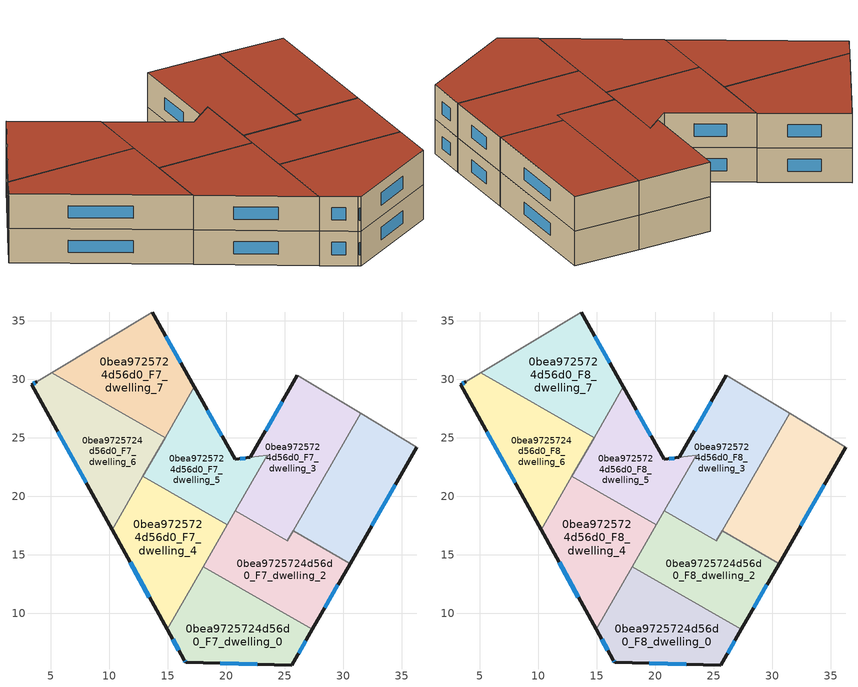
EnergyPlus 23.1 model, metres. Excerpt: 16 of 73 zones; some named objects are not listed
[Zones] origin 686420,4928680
0bea9725724d56d0_F7_dwelling_0
 floor to 0bea9725724d56d0_F6_dwelling_0 (EU_floor_Construction): 27.37,8.64 25.62,5.59 16.54,5.82 16.43,6 14.97,8.64 18.04,13.99 z21
 wall outside (EU_wall_Construction): 14.97,8.64 16.43,6 16.54,5.82 25.62,5.59 27.37,8.64 z21:24
 wall to 0bea9725724d56d0_F7_dwelling_2 (EU_wall_Construction): 27.37,8.64 18.04,13.99 z21:24
 wall to 0bea9725724d56d0_F7_dwelling_4 (EU_wall_Construction): 18.04,13.99 14.97,8.64 z21:24
 window (EU_Window_Construction): 15.44,7.79 15.96,6.86 / 26.19,6.58 26.81,7.65 / 19.48,5.74 22.68,5.66 / 16.47,5.94 16.5,5.88 z21.97:23.03
0bea9725724d56d0_F7_dwelling_1
 floor to 0bea9725724d56d0_F6_dwelling_1 (EU_floor_Construction): 36.3,24.19 30.6,14.26 25.72,17.05 31.48,27.1 z21
 wall outside (EU_wall_Construction): 30.6,14.26 36.3,24.19 z21:24
 wall to 0bea9725724d56d0_F7_dwelling_2 (EU_wall_Construction): 25.72,17.05 30.6,14.26 z21:24
 wall adiabatic (EU_wall_Construction): 36.3,24.19 31.48,27.1 z21:24
 wall to 0bea9725724d56d0_F7_dwelling_3 (EU_wall_Construction): 31.48,27.1 25.72,17.05 z21:24
 window (EU_Window_Construction): 32.44,17.48 34.45,20.97 z21.97:23.03
0bea9725724d56d0_F7_dwelling_2
 floor to 0bea9725724d56d0_F6_dwelling_2 (EU_floor_Construction): 30.6,14.26 27.37,8.64 18.04,13.99 20.78,18.77 25.24,16.22 25.72,17.05 z21
 wall outside (EU_wall_Construction): 27.37,8.64 30.6,14.26 z21:24
 wall to 0bea9725724d56d0_F7_dwelling_3 (EU_wall_Construction): 25.72,17.05 25.24,16.22 20.78,18.77 z21:24
 wall to 0bea9725724d56d0_F7_dwelling_5 (EU_wall_Construction): 20.78,18.77 20.1,17.58 z21:24
 wall to 0bea9725724d56d0_F7_dwelling_4 (EU_wall_Construction): 20.1,17.58 18.04,13.99 z21:24
 window (EU_Window_Construction): 28.42,10.46 29.55,12.44 z21.97:23.03
0bea9725724d56d0_F7_dwelling_3
 floor to 0bea9725724d56d0_F6_dwelling_3 (EU_floor_Construction): 31.48,27.1 25.24,16.22 20.78,18.77 23.51,23.52 22.07,23.33 26.09,30.36 z21
 wall outside (EU_wall_Construction): 26.09,30.36 22.07,23.33 z21:24
 wall adiabatic (EU_wall_Construction): 31.48,27.1 26.09,30.36 z21:24
 wall to 0bea9725724d56d0_F7_dwelling_5 (EU_wall_Construction): 22.08,23.33 23.51,23.52 20.78,18.77 z21:24
 window (EU_Window_Construction): 24.79,28.08 23.38,25.61 z21.97:23.03
0bea9725724d56d0_F7_dwelling_4
 floor to 0bea9725724d56d0_F6_dwelling_4 (EU_floor_Construction): 20.1,17.58 14.97,8.64 10.26,17.14 12.89,21.71 z21
 wall outside (EU_wall_Construction): 10.26,17.14 14.97,8.64 z21:24
 wall to 0bea9725724d56d0_F7_dwelling_5 (EU_wall_Construction): 20.1,17.58 12.89,21.71 z21:24
 wall to 0bea9725724d56d0_F7_dwelling_6 (EU_wall_Construction): 12.89,21.71 10.26,17.14 z21:24
 window (EU_Window_Construction): 11.79,14.38 13.44,11.39 z21.97:23.03
0bea9725724d56d0_F7_dwelling_5
 floor to 0bea9725724d56d0_F6_dwelling_5 (EU_floor_Construction): 23.51,23.52 20.1,17.58 12.89,21.71 17.27,29.35 20.77,23.15 22.08,23.32 z21
 wall outside (EU_wall_Construction): 20.77,23.15 17.27,29.35 z21:24; 22.08,23.32,24 22.07,23.32,21 20.77,23.15,21 20.77,23.15,24
 wall to 0bea9725724d56d0_F7_dwelling_7 (EU_wall_Construction): 17.27,29.35 14.78,25.01 z21:24
 wall to 0bea9725724d56d0_F7_dwelling_6 (EU_wall_Construction): 14.78,25.01 12.89,21.71 z21:24
 window (EU_Window_Construction): 19.63,25.16 18.4,27.34 z21.97:23.03; 21.65,23.27,23.03 21.65,23.26,21.97 21.19,23.2,21.97 21.19,23.2,23.03
0bea9725724d56d0_F7_dwelling_6
 floor to 0bea9725724d56d0_F6_dwelling_6 (EU_floor_Construction): 14.78,25.01 10.26,17.14 3.39,29.55 3.83,29.81 5.09,30.57 z21
 wall outside (EU_wall_Construction): 3.83,29.81 3.39,29.55 10.26,17.14 z21:24
 wall adiabatic (EU_wall_Construction): 5.09,30.57 3.83,29.81 z21:24
 wall to 0bea9725724d56d0_F7_dwelling_7 (EU_wall_Construction): 14.78,25.01 5.09,30.57 z21:24
 window (EU_Window_Construction): 5.61,25.52 8.03,21.16 / 3.69,29.72 3.53,29.63 z21.97:23.03
0bea9725724d56d0_F7_dwelling_7
 floor to 0bea9725724d56d0_F6_dwelling_7 (EU_floor_Construction): 13.68,35.75 17.27,29.35 14.78,25.01 5.09,30.57 z21
 wall outside (EU_wall_Construction): 17.27,29.35 13.68,35.75 z21:24
 wall adiabatic (EU_wall_Construction): 13.68,35.75 5.09,30.57 z21:24
 window (EU_Window_Construction): 16.11,31.43 14.84,33.67 z21.97:23.03
0bea9725724d56d0_F8_dwelling_0
 floor to 0bea9725724d56d0_F7_dwelling_0 (EU_floor_Construction): 27.37,8.64 25.62,5.59 16.54,5.82 16.43,6 14.97,8.64 18.04,13.99 z24
 wall outside (EU_wall_Construction): 14.97,8.64 16.43,6 16.54,5.82 25.62,5.59 27.37,8.64 z24:27
 wall to 0bea9725724d56d0_F8_dwelling_2 (EU_wall_Construction): 27.37,8.64 18.04,13.99 z24:27
 wall to 0bea9725724d56d0_F8_dwelling_4 (EU_wall_Construction): 18.04,13.99 14.97,8.64 z24:27
 window (EU_Window_Construction): 15.44,7.79 15.96,6.86 / 26.19,6.58 26.81,7.65 / 19.48,5.74 22.68,5.66 / 16.47,5.94 16.5,5.88 z24.97:26.03
 roof outside (EU_roof_Construction): 25.62,5.59 27.37,8.64 18.04,13.99 14.97,8.64 16.43,6 16.54,5.82 z27
0bea9725724d56d0_F8_dwelling_1
 floor to 0bea9725724d56d0_F7_dwelling_1 (EU_floor_Construction): 36.3,24.19 30.6,14.26 25.72,17.05 31.48,27.1 z24
 wall outside (EU_wall_Construction): 30.6,14.26 36.3,24.19 z24:27
 wall to 0bea9725724d56d0_F8_dwelling_2 (EU_wall_Construction): 25.72,17.05 30.6,14.26 z24:27
 wall adiabatic (EU_wall_Construction): 36.3,24.19 31.48,27.1 z24:27
 wall to 0bea9725724d56d0_F8_dwelling_3 (EU_wall_Construction): 31.48,27.1 25.72,17.05 z24:27
 window (EU_Window_Construction): 32.44,17.48 34.45,20.97 z24.97:26.03
 roof outside (EU_roof_Construction): 30.6,14.26 36.3,24.19 31.48,27.1 25.72,17.05 z27
0bea9725724d56d0_F8_dwelling_2
 floor to 0bea9725724d56d0_F7_dwelling_2 (EU_floor_Construction): 30.6,14.26 27.37,8.64 18.04,13.99 20.78,18.77 25.24,16.22 25.72,17.05 z24
 wall outside (EU_wall_Construction): 27.37,8.64 30.6,14.26 z24:27
 wall to 0bea9725724d56d0_F8_dwelling_3 (EU_wall_Construction): 25.72,17.05 25.24,16.22 20.78,18.77 z24:27
 wall to 0bea9725724d56d0_F8_dwelling_5 (EU_wall_Construction): 20.78,18.77 20.1,17.58 z24:27
 wall to 0bea9725724d56d0_F8_dwelling_4 (EU_wall_Construction): 20.1,17.58 18.04,13.99 z24:27
 window (EU_Window_Construction): 28.42,10.46 29.55,12.44 z24.97:26.03
 roof outside (EU_roof_Construction): 27.37,8.64 30.6,14.26 25.72,17.05 25.24,16.22 20.78,18.77 18.04,13.99 z27
0bea9725724d56d0_F8_dwelling_3
 floor to 0bea9725724d56d0_F7_dwelling_3 (EU_floor_Construction): 31.48,27.1 25.24,16.22 20.78,18.77 23.51,23.52 22.07,23.33 26.09,30.36 z24
 wall outside (EU_wall_Construction): 26.09,30.36 22.07,23.33 z24:27
 wall adiabatic (EU_wall_Construction): 31.48,27.1 26.09,30.36 z24:27
 wall to 0bea9725724d56d0_F8_dwelling_5 (EU_wall_Construction): 22.08,23.33 23.51,23.52 20.78,18.77 z24:27
 window (EU_Window_Construction): 24.79,28.08 23.38,25.61 z24.97:26.03
 roof outside (EU_roof_Construction): 25.24,16.22 31.48,27.1 26.09,30.36 22.07,23.33 23.51,23.52 20.78,18.77 z27
0bea9725724d56d0_F8_dwelling_4
 floor to 0bea9725724d56d0_F7_dwelling_4 (EU_floor_Construction): 20.1,17.58 14.97,8.64 10.26,17.14 12.89,21.71 z24
 wall outside (EU_wall_Construction): 10.26,17.14 14.97,8.64 z24:27
 wall to 0bea9725724d56d0_F8_dwelling_5 (EU_wall_Construction): 20.1,17.58 12.89,21.71 z24:27
 wall to 0bea9725724d56d0_F8_dwelling_6 (EU_wall_Construction): 12.89,21.71 10.26,17.14 z24:27
 window (EU_Window_Construction): 11.79,14.38 13.44,11.39 z24.97:26.03
 roof outside (EU_roof_Construction): 14.97,8.64 20.1,17.58 12.89,21.71 10.26,17.14 z27
0bea9725724d56d0_F8_dwelling_5
 floor to 0bea9725724d56d0_F7_dwelling_5 (EU_floor_Construction): 23.51,23.52 20.1,17.58 12.89,21.71 17.27,29.35 20.77,23.15 22.08,23.32 z24
 wall outside (EU_wall_Construction): 20.77,23.15 17.27,29.35 z24:27; 22.08,23.32,27 22.07,23.32,24 20.77,23.15,24 20.77,23.15,27
 wall to 0bea9725724d56d0_F8_dwelling_7 (EU_wall_Construction): 17.27,29.35 14.78,25.01 z24:27
 wall to 0bea9725724d56d0_F8_dwelling_6 (EU_wall_Construction): 14.78,25.01 12.89,21.71 z24:27
 window (EU_Window_Construction): 19.63,25.16 18.4,27.34 z24.97:26.03; 21.65,23.27,26.03 21.65,23.26,24.97 21.19,23.2,24.97 21.19,23.2,26.03
 roof outside (EU_roof_Construction): 20.1,17.58 23.51,23.52 22.08,23.32 20.77,23.15 17.27,29.35 12.89,21.71 z27
0bea9725724d56d0_F8_dwelling_6
 floor to 0bea9725724d56d0_F7_dwelling_6 (EU_floor_Construction): 14.78,25.01 10.26,17.14 3.39,29.55 3.83,29.81 5.09,30.57 z24
 wall outside (EU_wall_Construction): 3.83,29.81 3.39,29.55 10.26,17.14 z24:27
 wall adiabatic (EU_wall_Construction): 5.09,30.57 3.83,29.81 z24:27
 wall to 0bea9725724d56d0_F8_dwelling_7 (EU_wall_Construction): 14.78,25.01 5.09,30.57 z24:27
 window (EU_Window_Construction): 5.61,25.52 8.03,21.16 / 3.69,29.72 3.53,29.63 z24.97:26.03
 roof outside (EU_roof_Construction): 10.26,17.14 14.78,25.01 5.09,30.57 3.83,29.81 3.39,29.55 z27
0bea9725724d56d0_F8_dwelling_7
 floor to 0bea9725724d56d0_F7_dwelling_7 (EU_floor_Construction): 13.68,35.75 17.27,29.35 14.78,25.01 5.09,30.57 z24
 wall outside (EU_wall_Construction): 17.27,29.35 13.68,35.75 z24:27
 wall adiabatic (EU_wall_Construction): 13.68,35.75 5.09,30.57 z24:27
 window (EU_Window_Construction): 16.11,31.43 14.84,33.67 z24.97:26.03
 roof outside (EU_roof_Construction): 14.78,25.01 17.27,29.35 13.68,35.75 5.09,30.57 z27
[Building]
EU S2 Campaign: North Axis=0; Terrain=City; Solar Distribution=FullExterior
[Site:Location]
Bologna: Latitude=44.5; Longitude=11.25; Time Zone=1; Elevation=37
[SizingPeriod:WeatherFileDays]
AnnualSizingPeriod: Begin Month=1; Begin Day of Month=1; End Month=12; End Day of Month=31; Day of Week for Start Day=Monday; Use Weather File Daylight Saving Period=No; Use Weather File Rain and Snow Indicators=No
[MATERIAL]
EU_InternalMass_Material: Roughness=MediumRough; Thickness=0.1; Conductivity=1; Density=1800; Specific Heat=900; Thermal Absorptance=0.9; Solar Absorptance=0.7; Visible Absorptance=0.7
[MATERIAL:NOMASS] Roughness=MediumRough; Thermal Absorptance=0.9; Solar Absorptance=0.7; Visible Absorptance=0.7
Name | Thermal Resistance
EU_wall_NoMass | 0.779417
EU_roof_NoMass | 0.435466
EU_floor_NoMass | 0.588222
[WINDOWMATERIAL:SIMPLEGLAZINGSYSTEM]
EU_Window_SimpleGlazing: UFactor=5.16242; Solar Heat Gain Coefficient=0.85; Visible Transmittance=0.85
[CONSTRUCTION]
EU_wall_Construction: EU_wall_NoMass
EU_roof_Construction: EU_roof_NoMass
EU_floor_Construction: EU_floor_NoMass
EU_Window_Construction: EU_Window_SimpleGlazing
EU_InternalMass_Construction: EU_InternalMass_Material
[ZONE] Type=1; Multiplier=1; Ceiling Height=autocalculate; Floor Area=autocalculate; Part of Total Floor Area=Yes
Name | Volume
0bea9725724d56d0_F7_dwelling_0; 0bea9725724d56d0_F8_dwelling_0 | 194.24
0bea9725724d56d0_F7_dwelling_1; 0bea9725724d56d0_F8_dwelling_1 | 194.233
0bea9725724d56d0_F7_dwelling_2; 0bea9725724d56d0_F8_dwelling_2 | 194.238
0bea9725724d56d0_F7_dwelling_3; 0bea9725724d56d0_F8_dwelling_3 | 220.657
0bea9725724d56d0_F7_dwelling_4; 0bea9725724d56d0_F8_dwelling_4 | 194.231
0bea9725724d56d0_F7_dwelling_5; 0bea9725724d56d0_F8_dwelling_5 | 167.767
0bea9725724d56d0_F7_dwelling_6; 0bea9725724d56d0_F8_dwelling_6 | 194.221
0bea9725724d56d0_F7_dwelling_7; 0bea9725724d56d0_F8_dwelling_7 | 194.249
[INTERNALMASS] Construction=EU_InternalMass_Construction
Name | Zone or ZoneList | Surface Area
0bea9725724d56d0_F7_dwelling_0_EU_InternalMass | 0bea9725724d56d0_F7_dwelling_0 | 64.7445
0bea9725724d56d0_F7_dwelling_1_EU_InternalMass | 0bea9725724d56d0_F7_dwelling_1 | 64.7459
0bea9725724d56d0_F7_dwelling_2_EU_InternalMass | 0bea9725724d56d0_F7_dwelling_2 | 64.7456
0bea9725724d56d0_F7_dwelling_3_EU_InternalMass | 0bea9725724d56d0_F7_dwelling_3 | 73.5562
0bea9725724d56d0_F7_dwelling_4_EU_InternalMass | 0bea9725724d56d0_F7_dwelling_4 | 64.7426
0bea9725724d56d0_F7_dwelling_5_EU_InternalMass | 0bea9725724d56d0_F7_dwelling_5 | 55.9255
0bea9725724d56d0_F7_dwelling_6_EU_InternalMass | 0bea9725724d56d0_F7_dwelling_6 | 64.7401
0bea9725724d56d0_F7_dwelling_7_EU_InternalMass | 0bea9725724d56d0_F7_dwelling_7 | 64.7499
0bea9725724d56d0_F8_dwelling_0_EU_InternalMass | 0bea9725724d56d0_F8_dwelling_0 | 64.7445
0bea9725724d56d0_F8_dwelling_1_EU_InternalMass | 0bea9725724d56d0_F8_dwelling_1 | 64.7459
0bea9725724d56d0_F8_dwelling_2_EU_InternalMass | 0bea9725724d56d0_F8_dwelling_2 | 64.7456
0bea9725724d56d0_F8_dwelling_3_EU_InternalMass | 0bea9725724d56d0_F8_dwelling_3 | 73.5562
0bea9725724d56d0_F8_dwelling_4_EU_InternalMass | 0bea9725724d56d0_F8_dwelling_4 | 64.7426
0bea9725724d56d0_F8_dwelling_5_EU_InternalMass | 0bea9725724d56d0_F8_dwelling_5 | 55.9255
0bea9725724d56d0_F8_dwelling_6_EU_InternalMass | 0bea9725724d56d0_F8_dwelling_6 | 64.7401
0bea9725724d56d0_F8_dwelling_7_EU_InternalMass | 0bea9725724d56d0_F8_dwelling_7 | 64.7499
[OTHEREQUIPMENT] Fuel Type=Electricity; Design Level Calculation Method=Watts/Area; Power per Zone Floor Area=1; Fraction Latent=0; Fraction Radiant=0; Fraction Lost=0; Carbon Dioxide Generation Rate=0; EndUse Subcategory=EU_Step8_InternalGains
Name | Zone or ZoneList or Space or SpaceList | Schedule
EU_Step8_InternalGain_0bea9725724d56d0_F7_dwelling_0_f000 | 0bea9725724d56d0_F7_dwelling_0 | EU_Step8_GainSchedule_0bea9725724d56d0_F7_dwelling_0_f000
EU_Step8_InternalGain_0bea9725724d56d0_F7_dwelling_1_f000 | 0bea9725724d56d0_F7_dwelling_1 | EU_Step8_GainSchedule_0bea9725724d56d0_F7_dwelling_1_f000
EU_Step8_InternalGain_0bea9725724d56d0_F7_dwelling_2_f000 | 0bea9725724d56d0_F7_dwelling_2 | EU_Step8_GainSchedule_0bea9725724d56d0_F7_dwelling_2_f000
EU_Step8_InternalGain_0bea9725724d56d0_F7_dwelling_3_f000 | 0bea9725724d56d0_F7_dwelling_3 | EU_Step8_GainSchedule_0bea9725724d56d0_F7_dwelling_3_f000
EU_Step8_InternalGain_0bea9725724d56d0_F7_dwelling_4_f000 | 0bea9725724d56d0_F7_dwelling_4 | EU_Step8_GainSchedule_0bea9725724d56d0_F7_dwelling_4_f000
EU_Step8_InternalGain_0bea9725724d56d0_F7_dwelling_5_f000 | 0bea9725724d56d0_F7_dwelling_5 | EU_Step8_GainSchedule_0bea9725724d56d0_F7_dwelling_5_f000
EU_Step8_InternalGain_0bea9725724d56d0_F7_dwelling_6_f000 | 0bea9725724d56d0_F7_dwelling_6 | EU_Step8_GainSchedule_0bea9725724d56d0_F7_dwelling_6_f000
EU_Step8_InternalGain_0bea9725724d56d0_F7_dwelling_7_f000 | 0bea9725724d56d0_F7_dwelling_7 | EU_Step8_GainSchedule_0bea9725724d56d0_F7_dwelling_7_f000
EU_Step8_InternalGain_0bea9725724d56d0_F8_dwelling_0_f000 | 0bea9725724d56d0_F8_dwelling_0 | EU_Step8_GainSchedule_0bea9725724d56d0_F8_dwelling_0_f000
EU_Step8_InternalGain_0bea9725724d56d0_F8_dwelling_1_f000 | 0bea9725724d56d0_F8_dwelling_1 | EU_Step8_GainSchedule_0bea9725724d56d0_F8_dwelling_1_f000
EU_Step8_InternalGain_0bea9725724d56d0_F8_dwelling_2_f000 | 0bea9725724d56d0_F8_dwelling_2 | EU_Step8_GainSchedule_0bea9725724d56d0_F8_dwelling_2_f000
EU_Step8_InternalGain_0bea9725724d56d0_F8_dwelling_3_f000 | 0bea9725724d56d0_F8_dwelling_3 | EU_Step8_GainSchedule_0bea9725724d56d0_F8_dwelling_3_f000
EU_Step8_InternalGain_0bea9725724d56d0_F8_dwelling_4_f000 | 0bea9725724d56d0_F8_dwelling_4 | EU_Step8_GainSchedule_0bea9725724d56d0_F8_dwelling_4_f000
EU_Step8_InternalGain_0bea9725724d56d0_F8_dwelling_5_f000 | 0bea9725724d56d0_F8_dwelling_5 | EU_Step8_GainSchedule_0bea9725724d56d0_F8_dwelling_5_f000
EU_Step8_InternalGain_0bea9725724d56d0_F8_dwelling_6_f000 | 0bea9725724d56d0_F8_dwelling_6 | EU_Step8_GainSchedule_0bea9725724d56d0_F8_dwelling_6_f000
EU_Step8_InternalGain_0bea9725724d56d0_F8_dwelling_7_f000 | 0bea9725724d56d0_F8_dwelling_7 | EU_Step8_GainSchedule_0bea9725724d56d0_F8_dwelling_7_f000
[ZONEVENTILATION:DESIGNFLOWRATE] Schedule=EU_AlwaysOn; Design Flow Rate Calculation Method=AirChanges/Hour; Air Changes per Hour=0.712058; Ventilation Type=Natural; Fan Pressure Rise=0; Fan Total Efficiency=1; Constant Term Coefficient=1; Temperature Term Coefficient=0; Velocity Term Coefficient=0; Velocity Squared Term Coefficient=0; Minimum Indoor Temperature=-100; Maximum Indoor Temperature=100; Delta Temperature=-100; Minimum Outdoor Temperature=-100; Maximum Outdoor Temperature=100; Maximum Wind Speed=40
Name | Zone or ZoneList or Space or SpaceList
EU_ConstantAir_0bea9725724d56d0_F7_dwelling_0 | 0bea9725724d56d0_F7_dwelling_0
EU_ConstantAir_0bea9725724d56d0_F7_dwelling_1 | 0bea9725724d56d0_F7_dwelling_1
EU_ConstantAir_0bea9725724d56d0_F7_dwelling_2 | 0bea9725724d56d0_F7_dwelling_2
EU_ConstantAir_0bea9725724d56d0_F7_dwelling_3 | 0bea9725724d56d0_F7_dwelling_3
EU_ConstantAir_0bea9725724d56d0_F7_dwelling_4 | 0bea9725724d56d0_F7_dwelling_4
EU_ConstantAir_0bea9725724d56d0_F7_dwelling_5 | 0bea9725724d56d0_F7_dwelling_5
EU_ConstantAir_0bea9725724d56d0_F7_dwelling_6 | 0bea9725724d56d0_F7_dwelling_6
EU_ConstantAir_0bea9725724d56d0_F7_dwelling_7 | 0bea9725724d56d0_F7_dwelling_7
EU_ConstantAir_0bea9725724d56d0_F8_dwelling_0 | 0bea9725724d56d0_F8_dwelling_0
EU_ConstantAir_0bea9725724d56d0_F8_dwelling_1 | 0bea9725724d56d0_F8_dwelling_1
EU_ConstantAir_0bea9725724d56d0_F8_dwelling_2 | 0bea9725724d56d0_F8_dwelling_2
EU_ConstantAir_0bea9725724d56d0_F8_dwelling_3 | 0bea9725724d56d0_F8_dwelling_3
EU_ConstantAir_0bea9725724d56d0_F8_dwelling_4 | 0bea9725724d56d0_F8_dwelling_4
EU_ConstantAir_0bea9725724d56d0_F8_dwelling_5 | 0bea9725724d56d0_F8_dwelling_5
EU_ConstantAir_0bea9725724d56d0_F8_dwelling_6 | 0bea9725724d56d0_F8_dwelling_6
EU_ConstantAir_0bea9725724d56d0_F8_dwelling_7 | 0bea9725724d56d0_F8_dwelling_7
[HVACTEMPLATE:ZONE:IDEALLOADSAIRSYSTEM] System Availability Schedule=EU_AlwaysOn; Maximum Heating Supply Air Temperature=50; Minimum Cooling Supply Air Temperature=13; Maximum Heating Supply Air Humidity Ratio=0.0156; Minimum Cooling Supply Air Humidity Ratio=0.0077; Heating Limit=NoLimit; Cooling Limit=NoLimit; Heating Availability Schedule=EU_AlwaysOn; Cooling Availability Schedule=EU_CoolingOff; Dehumidification Control Type=ConstantSensibleHeatRatio; Cooling Sensible Heat Ratio=0.7; Dehumidification Setpoint=60; Humidification Control Type=None; Humidification Setpoint=30; Outdoor Air Method=None; Outdoor Air Flow Rate per Person=0.00944; Outdoor Air Flow Rate per Zone Floor Area=0; Outdoor Air Flow Rate per Zone=0; Demand Controlled Ventilation Type=None; Outdoor Air Economizer Type=NoEconomizer; Heat Recovery Type=None; Sensible Heat Recovery Effectiveness=0.7; Latent Heat Recovery Effectiveness=0.65
Name | Template Thermostat
0bea9725724d56d0_F7_dwelling_0 | EU_HeatOnly_0bea9725724d56d0_F7_dwelling_0
0bea9725724d56d0_F7_dwelling_1 | EU_HeatOnly_0bea9725724d56d0_F7_dwelling_1
0bea9725724d56d0_F7_dwelling_2 | EU_HeatOnly_0bea9725724d56d0_F7_dwelling_2
0bea9725724d56d0_F7_dwelling_3 | EU_HeatOnly_0bea9725724d56d0_F7_dwelling_3
0bea9725724d56d0_F7_dwelling_4 | EU_HeatOnly_0bea9725724d56d0_F7_dwelling_4
0bea9725724d56d0_F7_dwelling_5 | EU_HeatOnly_0bea9725724d56d0_F7_dwelling_5
0bea9725724d56d0_F7_dwelling_6 | EU_HeatOnly_0bea9725724d56d0_F7_dwelling_6
0bea9725724d56d0_F7_dwelling_7 | EU_HeatOnly_0bea9725724d56d0_F7_dwelling_7
0bea9725724d56d0_F8_dwelling_0 | EU_HeatOnly_0bea9725724d56d0_F8_dwelling_0
0bea9725724d56d0_F8_dwelling_1 | EU_HeatOnly_0bea9725724d56d0_F8_dwelling_1
0bea9725724d56d0_F8_dwelling_2 | EU_HeatOnly_0bea9725724d56d0_F8_dwelling_2
0bea9725724d56d0_F8_dwelling_3 | EU_HeatOnly_0bea9725724d56d0_F8_dwelling_3
0bea9725724d56d0_F8_dwelling_4 | EU_HeatOnly_0bea9725724d56d0_F8_dwelling_4
0bea9725724d56d0_F8_dwelling_5 | EU_HeatOnly_0bea9725724d56d0_F8_dwelling_5
0bea9725724d56d0_F8_dwelling_6 | EU_HeatOnly_0bea9725724d56d0_F8_dwelling_6
0bea9725724d56d0_F8_dwelling_7 | EU_HeatOnly_0bea9725724d56d0_F8_dwelling_7
[SIZING:ZONE] Zone Cooling Design Supply Air Temperature Input Method=SupplyAirTemperature; Zone Cooling Design Supply Air Temperature=13; Zone Heating Design Supply Air Temperature Input Method=SupplyAirTemperature; Zone Heating Design Supply Air Temperature=50; Zone Cooling Design Supply Air Humidity Ratio=0.008; Zone Heating Design Supply Air Humidity Ratio=0.008; Cooling Design Air Flow Method=DesignDay; Cooling Design Air Flow Rate=0; Cooling Minimum Air Flow per Zone Floor Area=0.000762; Cooling Minimum Air Flow=0; Cooling Minimum Air Flow Fraction=0.2; Heating Design Air Flow Method=DesignDay; Heating Design Air Flow Rate=0; Heating Maximum Air Flow per Zone Floor Area=0.002032; Heating Maximum Air Flow=0.141576; Heating Maximum Air Flow Fraction=0.3; Account for Dedicated Outdoor Air System=No; Dedicated Outdoor Air System Control Strategy=NeutralSupplyAir; Dedicated Outdoor Air Low Setpoint Temperature for Design=autosize; Dedicated Outdoor Air High Setpoint Temperature for Design=autosize; Zone Load Sizing Method=Sensible Load Only No Latent Load; Zone Latent Cooling Design Supply Air Humidity Ratio Input Method=HumidityRatioDifference; Zone Cooling Design Supply Air Humidity Ratio Difference=0.005; Zone Latent Heating Design Supply Air Humidity Ratio Input Method=HumidityRatioDifference; Zone Humidification Design Supply Air Humidity Ratio Difference=0.005
0bea9725724d56d0_F7_dwelling_0; 0bea9725724d56d0_F7_dwelling_1; 0bea9725724d56d0_F7_dwelling_2; 0bea9725724d56d0_F7_dwelling_3; 0bea9725724d56d0_F7_dwelling_4; 0bea9725724d56d0_F7_dwelling_5; 0bea9725724d56d0_F7_dwelling_6; 0bea9725724d56d0_F7_dwelling_7; 0bea9725724d56d0_F8_dwelling_0; 0bea9725724d56d0_F8_dwelling_1; 0bea9725724d56d0_F8_dwelling_2; 0bea9725724d56d0_F8_dwelling_3; 0bea9725724d56d0_F8_dwelling_4; 0bea9725724d56d0_F8_dwelling_5; 0bea9725724d56d0_F8_dwelling_6; 0bea9725724d56d0_F8_dwelling_7
[SCHEDULE:CONSTANT]
Name | Hourly Value
EU_AlwaysOn | 1
EU_CoolingOff | 0
[SCHEDULE:FILE] Column Number=1; Rows to Skip at Top=0; Number of Hours of Data=8760; Column Separator=Comma; Interpolate to Timestep=No; Minutes per Item=60; Adjust Schedule for Daylight Savings=Yes
Name | File
EU_Step8_GainSchedule_0bea9725724d56d0_F7_dwelling_0_f000 | ../../schedules/0bea9725724d56d0/0bea9725724d56d0_F7_dwelling_0_f000_gain.csv
EU_Step8_GainSchedule_0bea9725724d56d0_F7_dwelling_1_f000 | ../../schedules/0bea9725724d56d0/0bea9725724d56d0_F7_dwelling_1_f000_gain.csv
EU_Step8_GainSchedule_0bea9725724d56d0_F7_dwelling_2_f000 | ../../schedules/0bea9725724d56d0/0bea9725724d56d0_F7_dwelling_2_f000_gain.csv
EU_Step8_GainSchedule_0bea9725724d56d0_F7_dwelling_3_f000 | ../../schedules/0bea9725724d56d0/0bea9725724d56d0_F7_dwelling_3_f000_gain.csv
EU_Step8_GainSchedule_0bea9725724d56d0_F7_dwelling_4_f000 | ../../schedules/0bea9725724d56d0/0bea9725724d56d0_F7_dwelling_4_f000_gain.csv
EU_Step8_GainSchedule_0bea9725724d56d0_F7_dwelling_5_f000 | ../../schedules/0bea9725724d56d0/0bea9725724d56d0_F7_dwelling_5_f000_gain.csv
EU_Step8_GainSchedule_0bea9725724d56d0_F7_dwelling_6_f000 | ../../schedules/0bea9725724d56d0/0bea9725724d56d0_F7_dwelling_6_f000_gain.csv
EU_Step8_GainSchedule_0bea9725724d56d0_F7_dwelling_7_f000 | ../../schedules/0bea9725724d56d0/0bea9725724d56d0_F7_dwelling_7_f000_gain.csv
EU_Step8_GainSchedule_0bea9725724d56d0_F8_dwelling_0_f000 | ../../schedules/0bea9725724d56d0/0bea9725724d56d0_F8_dwelling_0_f000_gain.csv
EU_Step8_GainSchedule_0bea9725724d56d0_F8_dwelling_1_f000 | ../../schedules/0bea9725724d56d0/0bea9725724d56d0_F8_dwelling_1_f000_gain.csv
EU_Step8_GainSchedule_0bea9725724d56d0_F8_dwelling_2_f000 | ../../schedules/0bea9725724d56d0/0bea9725724d56d0_F8_dwelling_2_f000_gain.csv
EU_Step8_GainSchedule_0bea9725724d56d0_F8_dwelling_3_f000 | ../../schedules/0bea9725724d56d0/0bea9725724d56d0_F8_dwelling_3_f000_gain.csv
EU_Step8_GainSchedule_0bea9725724d56d0_F8_dwelling_4_f000 | ../../schedules/0bea9725724d56d0/0bea9725724d56d0_F8_dwelling_4_f000_gain.csv
EU_Step8_GainSchedule_0bea9725724d56d0_F8_dwelling_5_f000 | ../../schedules/0bea9725724d56d0/0bea9725724d56d0_F8_dwelling_5_f000_gain.csv
EU_Step8_GainSchedule_0bea9725724d56d0_F8_dwelling_6_f000 | ../../schedules/0bea9725724d56d0/0bea9725724d56d0_F8_dwelling_6_f000_gain.csv
EU_Step8_GainSchedule_0bea9725724d56d0_F8_dwelling_7_f000 | ../../schedules/0bea9725724d56d0/0bea9725724d56d0_F8_dwelling_7_f000_gain.csv
